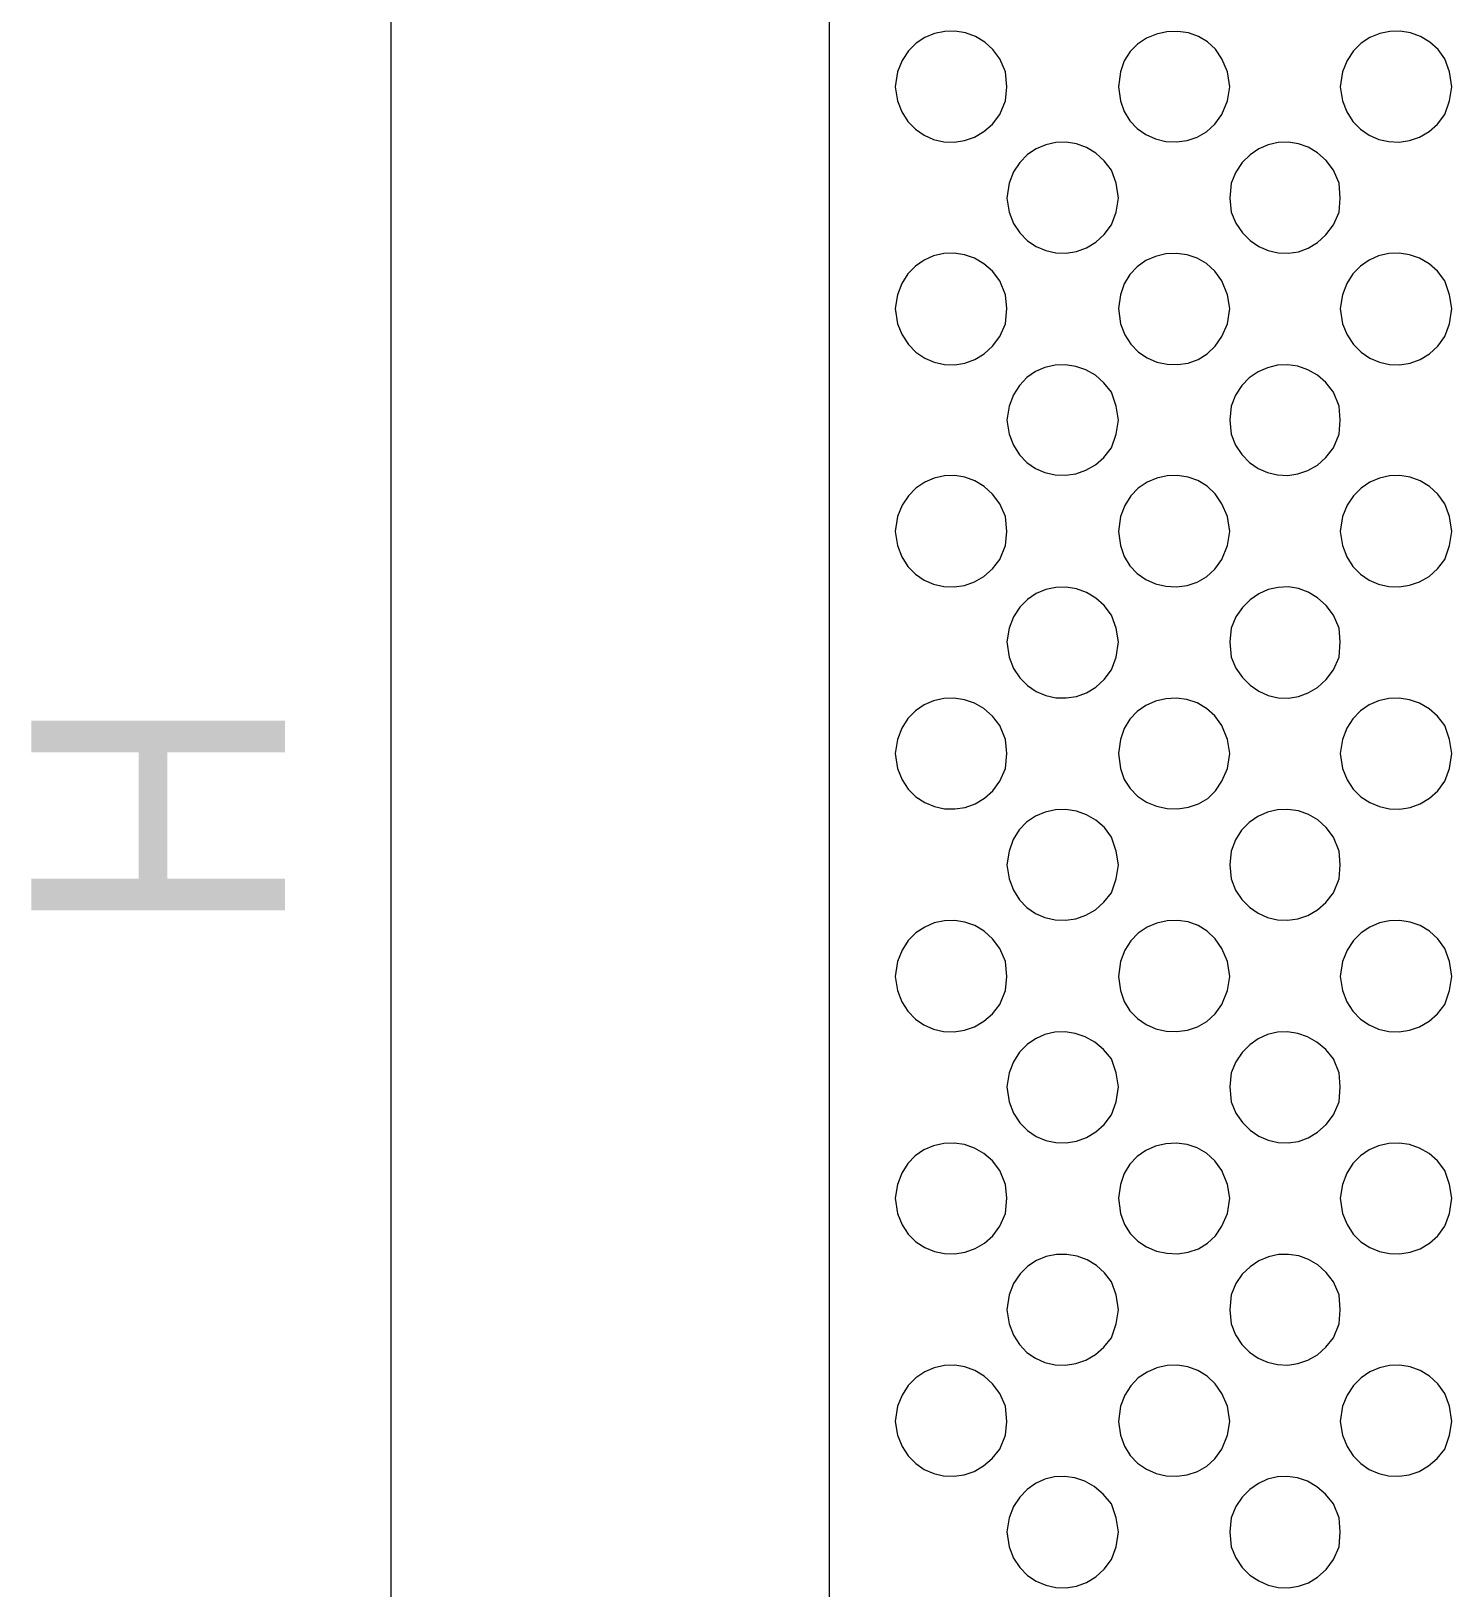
# Model space of a CAD drawing. Extents: x 0 to 242, y -13 to 199.
# Drawn here: x 18.24 to 50.47, y 104.05 to 139.38 of the extents above; entities that cross this region are included whole.
import ezdxf

# ---------------------------------------------------------------- set-up
doc = ezdxf.new("R2010")
doc.units = 0
doc.layers.add('GEOMETRY', color=7, linetype='Continuous')
doc.layers.add('TEXT', color=7, linetype='Continuous')

msp = doc.modelspace()

# ---------------------------------------------------------------- linework, layer by layer
at = {"layer": 'GEOMETRY', "lineweight": 13}
msp.add_lwpolyline([(26.401, 183.803), (26.401, 31.382)], dxfattribs=at)
at = {"layer": 'GEOMETRY', "lineweight": 20}
msp.add_lwpolyline([(36.34, 183.803), (36.34, 31.382)], dxfattribs=at)
at = {"layer": 'GEOMETRY', "lineweight": 13}
for points in [[(40.373, 138.118), (40.347, 138.461), (40.215, 138.752), (40.059, 138.964), (39.873, 139.133), (39.664, 139.257), (39.439, 139.339), (39.204, 139.378), (38.968, 139.373), (38.736, 139.327), (38.517, 139.238), (38.315, 139.106), (38.14, 138.933), (37.997, 138.718), (37.894, 138.461), (37.843, 138.118), (37.894, 137.803), (37.992, 137.547), (38.13, 137.33), (38.301, 137.153), (38.497, 137.017), (38.714, 136.924), (38.942, 136.872), (39.178, 136.864), (39.412, 136.899), (39.64, 136.978), (39.854, 137.102), (40.048, 137.272), (40.215, 137.487), (40.347, 137.803), (40.373, 138.118)], [(45.434, 138.118), (45.381, 138.461), (45.249, 138.752), (45.108, 138.97), (44.93, 139.139), (44.721, 139.263), (44.492, 139.341), (44.251, 139.375), (44.007, 139.366), (43.768, 139.314), (43.543, 139.222), (43.341, 139.089), (43.17, 138.918), (43.039, 138.708), (42.956, 138.461), (42.904, 138.118), (42.956, 137.803), (43.037, 137.556), (43.165, 137.344), (43.331, 137.169), (43.528, 137.032), (43.747, 136.935), (43.981, 136.879), (44.222, 136.866), (44.462, 136.897), (44.692, 136.973), (44.906, 137.096), (45.094, 137.267), (45.249, 137.487), (45.381, 137.803), (45.434, 138.118)], [(50.469, 138.118), (50.416, 138.461), (50.312, 138.752), (50.156, 138.965), (49.969, 139.133), (49.76, 139.258), (49.535, 139.34), (49.3, 139.378), (49.064, 139.374), (48.832, 139.327), (48.612, 139.238), (48.412, 139.106), (48.236, 138.933), (48.094, 138.718), (47.991, 138.461), (47.939, 138.118), (47.991, 137.803), (48.089, 137.547), (48.226, 137.33), (48.397, 137.153), (48.593, 137.018), (48.81, 136.924), (49.039, 136.873), (49.275, 136.864), (49.51, 136.899), (49.738, 136.978), (49.952, 137.102), (50.146, 137.272), (50.312, 137.487), (50.416, 137.803), (50.469, 138.118)], [(42.904, 135.588), (42.851, 135.932), (42.747, 136.222), (42.584, 136.441), (42.393, 136.614), (42.181, 136.741), (41.956, 136.823), (41.722, 136.86), (41.488, 136.854), (41.259, 136.804), (41.042, 136.712), (40.843, 136.578), (40.67, 136.403), (40.528, 136.188), (40.425, 135.932), (40.373, 135.588), (40.425, 135.272), (40.529, 135.016), (40.671, 134.8), (40.844, 134.625), (41.043, 134.491), (41.259, 134.399), (41.488, 134.35), (41.722, 134.343), (41.955, 134.381), (42.18, 134.463), (42.392, 134.59), (42.583, 134.763), (42.747, 134.982), (42.851, 135.272), (42.904, 135.588)], [(47.939, 135.588), (47.913, 135.932), (47.782, 136.222), (47.615, 136.445), (47.424, 136.619), (47.213, 136.746), (46.99, 136.827), (46.76, 136.863), (46.529, 136.854), (46.303, 136.802), (46.089, 136.708), (45.891, 136.573), (45.716, 136.398), (45.571, 136.184), (45.46, 135.932), (45.434, 135.588), (45.46, 135.272), (45.572, 135.02), (45.718, 134.806), (45.892, 134.631), (46.09, 134.496), (46.304, 134.401), (46.529, 134.349), (46.76, 134.34), (46.989, 134.376), (47.212, 134.457), (47.423, 134.584), (47.614, 134.759), (47.782, 134.982), (47.913, 135.272), (47.939, 135.588)], [(40.373, 133.084), (40.347, 133.4), (40.215, 133.717), (40.048, 133.932), (39.855, 134.102), (39.64, 134.226), (39.413, 134.305), (39.178, 134.339), (38.942, 134.331), (38.713, 134.279), (38.497, 134.185), (38.3, 134.05), (38.129, 133.874), (37.992, 133.657), (37.894, 133.4), (37.843, 133.084), (37.894, 132.74), (37.998, 132.485), (38.14, 132.27), (38.313, 132.095), (38.512, 131.961), (38.729, 131.868), (38.958, 131.818), (39.192, 131.811), (39.425, 131.848), (39.651, 131.93), (39.862, 132.057), (40.052, 132.231), (40.215, 132.451), (40.347, 132.74), (40.373, 133.084)], [(45.434, 133.084), (45.381, 133.4), (45.249, 133.717), (45.094, 133.937), (44.906, 134.108), (44.693, 134.231), (44.462, 134.307), (44.222, 134.338), (43.981, 134.324), (43.747, 134.269), (43.527, 134.172), (43.33, 134.035), (43.164, 133.86), (43.037, 133.648), (42.956, 133.4), (42.904, 133.084), (42.956, 132.74), (43.049, 132.488), (43.186, 132.274), (43.358, 132.099), (43.558, 131.964), (43.779, 131.871), (44.012, 131.82), (44.25, 131.812), (44.486, 131.848), (44.712, 131.929), (44.919, 132.056), (45.101, 132.229), (45.249, 132.451), (45.381, 132.74), (45.434, 133.084)], [(50.469, 133.083), (50.416, 133.4), (50.312, 133.717), (50.146, 133.932), (49.953, 134.102), (49.738, 134.225), (49.51, 134.304), (49.275, 134.339), (49.039, 134.331), (48.809, 134.279), (48.592, 134.186), (48.396, 134.05), (48.225, 133.874), (48.088, 133.657), (47.991, 133.4), (47.939, 133.083), (47.991, 132.74), (48.095, 132.485), (48.237, 132.27), (48.41, 132.095), (48.609, 131.961), (48.826, 131.868), (49.055, 131.818), (49.29, 131.811), (49.523, 131.848), (49.748, 131.93), (49.959, 132.057), (50.15, 132.231), (50.312, 132.451), (50.416, 132.74), (50.469, 133.083)], [(42.904, 130.553), (42.851, 130.869), (42.747, 131.187), (42.577, 131.402), (42.382, 131.571), (42.166, 131.694), (41.937, 131.773), (41.702, 131.808), (41.467, 131.799), (41.238, 131.747), (41.023, 131.653), (40.827, 131.518), (40.658, 131.341), (40.522, 131.125), (40.425, 130.869), (40.373, 130.553), (40.425, 130.237), (40.522, 129.981), (40.658, 129.765), (40.828, 129.589), (41.024, 129.454), (41.239, 129.361), (41.468, 129.309), (41.703, 129.3), (41.938, 129.335), (42.167, 129.414), (42.382, 129.537), (42.578, 129.706), (42.747, 129.921), (42.851, 130.237), (42.904, 130.553)], [(47.939, 130.553), (47.913, 130.869), (47.782, 131.187), (47.613, 131.404), (47.419, 131.574), (47.205, 131.697), (46.979, 131.775), (46.746, 131.807), (46.513, 131.797), (46.286, 131.743), (46.072, 131.648), (45.875, 131.512), (45.704, 131.336), (45.563, 131.122), (45.46, 130.869), (45.434, 130.553), (45.46, 130.237), (45.564, 129.984), (45.704, 129.77), (45.876, 129.594), (46.072, 129.458), (46.287, 129.363), (46.514, 129.31), (46.747, 129.299), (46.979, 129.332), (47.205, 129.41), (47.419, 129.534), (47.613, 129.704), (47.782, 129.921), (47.913, 130.237), (47.939, 130.553)], [(40.373, 128.023), (40.347, 128.366), (40.215, 128.656), (40.052, 128.876), (39.861, 129.05), (39.65, 129.177), (39.425, 129.259), (39.192, 129.296), (38.957, 129.289), (38.729, 129.239), (38.512, 129.146), (38.313, 129.012), (38.14, 128.836), (37.998, 128.621), (37.894, 128.366), (37.843, 128.023), (37.894, 127.706), (37.991, 127.449), (38.129, 127.233), (38.299, 127.057), (38.496, 126.922), (38.713, 126.828), (38.942, 126.777), (39.178, 126.768), (39.413, 126.803), (39.641, 126.882), (39.855, 127.006), (40.049, 127.175), (40.215, 127.39), (40.347, 127.706), (40.373, 128.023)], [(45.434, 128.023), (45.381, 128.366), (45.249, 128.656), (45.1, 128.878), (44.918, 129.052), (44.71, 129.179), (44.485, 129.26), (44.249, 129.295), (44.01, 129.287), (43.777, 129.235), (43.556, 129.142), (43.356, 129.007), (43.185, 128.832), (43.049, 128.618), (42.956, 128.366), (42.904, 128.023), (42.956, 127.706), (43.036, 127.458), (43.164, 127.246), (43.33, 127.071), (43.527, 126.935), (43.747, 126.839), (43.982, 126.783), (44.223, 126.77), (44.463, 126.801), (44.694, 126.877), (44.907, 127), (45.095, 127.17), (45.249, 127.39), (45.381, 127.706), (45.434, 128.023)], [(50.469, 128.023), (50.416, 128.366), (50.312, 128.656), (50.149, 128.876), (49.959, 129.05), (49.748, 129.178), (49.522, 129.259), (49.289, 129.296), (49.055, 129.29), (48.826, 129.239), (48.609, 129.147), (48.41, 129.012), (48.237, 128.837), (48.095, 128.621), (47.991, 128.366), (47.939, 128.023), (47.991, 127.706), (48.088, 127.449), (48.225, 127.233), (48.395, 127.057), (48.592, 126.922), (48.809, 126.828), (49.039, 126.777), (49.275, 126.769), (49.51, 126.804), (49.739, 126.883), (49.953, 127.006), (50.147, 127.175), (50.312, 127.39), (50.416, 127.706), (50.469, 128.023)], [(42.904, 125.518), (42.851, 125.834), (42.747, 126.123), (42.583, 126.343), (42.392, 126.516), (42.18, 126.644), (41.955, 126.727), (41.722, 126.764), (41.488, 126.758), (41.26, 126.709), (41.043, 126.617), (40.845, 126.483), (40.671, 126.307), (40.529, 126.09), (40.425, 125.834), (40.373, 125.518), (40.425, 125.176), (40.529, 124.919), (40.671, 124.703), (40.845, 124.528), (41.043, 124.394), (41.259, 124.302), (41.488, 124.253), (41.722, 124.247), (41.955, 124.284), (42.18, 124.366), (42.392, 124.494), (42.583, 124.667), (42.747, 124.886), (42.851, 125.176), (42.904, 125.518)], [(47.939, 125.518), (47.913, 125.834), (47.782, 126.123), (47.615, 126.347), (47.423, 126.522), (47.213, 126.649), (46.99, 126.731), (46.76, 126.766), (46.529, 126.758), (46.304, 126.706), (46.089, 126.611), (45.892, 126.476), (45.717, 126.301), (45.571, 126.086), (45.46, 125.834), (45.434, 125.518), (45.46, 125.176), (45.571, 124.924), (45.717, 124.71), (45.891, 124.535), (46.089, 124.399), (46.304, 124.305), (46.529, 124.253), (46.76, 124.245), (46.99, 124.28), (47.213, 124.361), (47.423, 124.488), (47.615, 124.663), (47.782, 124.886), (47.913, 125.176), (47.939, 125.518)], [(40.373, 122.988), (40.347, 123.305), (40.215, 123.621), (40.048, 123.836), (39.855, 124.005), (39.641, 124.129), (39.413, 124.208), (39.178, 124.242), (38.942, 124.234), (38.713, 124.183), (38.497, 124.089), (38.3, 123.954), (38.129, 123.778), (37.992, 123.561), (37.894, 123.305), (37.843, 122.988), (37.894, 122.646), (37.996, 122.391), (38.138, 122.177), (38.312, 122.004), (38.512, 121.872), (38.731, 121.781), (38.962, 121.733), (39.198, 121.728), (39.432, 121.765), (39.658, 121.847), (39.868, 121.972), (40.056, 122.141), (40.215, 122.356), (40.347, 122.646), (40.373, 122.988)], [(45.434, 122.988), (45.381, 123.305), (45.249, 123.621), (45.094, 123.841), (44.906, 124.012), (44.692, 124.134), (44.461, 124.21), (44.222, 124.241), (43.981, 124.228), (43.746, 124.172), (43.527, 124.075), (43.33, 123.939), (43.164, 123.764), (43.037, 123.552), (42.956, 123.305), (42.904, 122.988), (42.956, 122.646), (43.038, 122.399), (43.169, 122.19), (43.341, 122.018), (43.543, 121.886), (43.769, 121.793), (44.008, 121.742), (44.253, 121.732), (44.494, 121.766), (44.723, 121.845), (44.931, 121.968), (45.109, 122.138), (45.249, 122.356), (45.381, 122.646), (45.434, 122.988)], [(50.469, 122.988), (50.416, 123.305), (50.312, 123.621), (50.146, 123.835), (49.953, 124.004), (49.738, 124.128), (49.51, 124.207), (49.275, 124.242), (49.039, 124.234), (48.809, 124.182), (48.592, 124.089), (48.396, 123.954), (48.225, 123.777), (48.088, 123.561), (47.991, 123.305), (47.939, 122.988), (47.991, 122.646), (48.092, 122.392), (48.233, 122.178), (48.407, 122.005), (48.606, 121.872), (48.825, 121.782), (49.056, 121.733), (49.293, 121.727), (49.527, 121.765), (49.754, 121.846), (49.964, 121.971), (50.153, 122.141), (50.312, 122.356), (50.416, 122.646), (50.469, 122.988)], [(42.904, 120.457), (42.851, 120.773), (42.747, 121.09), (42.587, 121.305), (42.396, 121.474), (42.182, 121.598), (41.953, 121.678), (41.715, 121.714), (41.476, 121.707), (41.243, 121.656), (41.023, 121.563), (40.824, 121.428), (40.654, 121.251), (40.518, 121.032), (40.425, 120.773), (40.373, 120.457), (40.425, 120.141), (40.522, 119.885), (40.658, 119.668), (40.827, 119.492), (41.023, 119.357), (41.239, 119.264), (41.468, 119.212), (41.704, 119.204), (41.939, 119.238), (42.168, 119.317), (42.383, 119.441), (42.578, 119.61), (42.747, 119.824), (42.851, 120.141), (42.904, 120.457)], [(47.939, 120.457), (47.913, 120.773), (47.782, 121.09), (47.618, 121.309), (47.427, 121.48), (47.214, 121.604), (46.987, 121.683), (46.752, 121.716), (46.517, 121.706), (46.287, 121.653), (46.07, 121.557), (45.872, 121.421), (45.7, 121.244), (45.56, 121.028), (45.46, 120.773), (45.434, 120.457), (45.46, 120.141), (45.564, 119.888), (45.705, 119.674), (45.876, 119.498), (46.073, 119.362), (46.287, 119.267), (46.514, 119.213), (46.747, 119.203), (46.979, 119.236), (47.205, 119.314), (47.418, 119.437), (47.613, 119.607), (47.782, 119.824), (47.913, 120.141), (47.939, 120.457)], [(40.373, 117.927), (40.347, 118.269), (40.215, 118.559), (40.052, 118.779), (39.862, 118.953), (39.651, 119.08), (39.425, 119.162), (39.192, 119.199), (38.958, 119.192), (38.729, 119.142), (38.512, 119.049), (38.313, 118.915), (38.139, 118.74), (37.997, 118.524), (37.894, 118.269), (37.843, 117.927), (37.894, 117.611), (37.991, 117.354), (38.129, 117.138), (38.299, 116.961), (38.495, 116.826), (38.712, 116.732), (38.941, 116.68), (39.176, 116.672), (39.412, 116.706), (39.64, 116.785), (39.854, 116.909), (40.048, 117.078), (40.215, 117.293), (40.347, 117.611), (40.373, 117.927)], [(45.434, 117.927), (45.381, 118.269), (45.249, 118.559), (45.101, 118.781), (44.919, 118.955), (44.711, 119.082), (44.485, 119.163), (44.25, 119.199), (44.011, 119.191), (43.777, 119.139), (43.557, 119.046), (43.357, 118.911), (43.185, 118.736), (43.049, 118.522), (42.956, 118.269), (42.904, 117.927), (42.956, 117.611), (43.038, 117.359), (43.167, 117.145), (43.335, 116.97), (43.533, 116.834), (43.754, 116.739), (43.99, 116.685), (44.232, 116.674), (44.472, 116.706), (44.702, 116.783), (44.913, 116.906), (45.099, 117.076), (45.249, 117.293), (45.381, 117.611), (45.434, 117.927)], [(50.469, 117.927), (50.416, 118.269), (50.312, 118.559), (50.15, 118.779), (49.959, 118.953), (49.748, 119.08), (49.523, 119.162), (49.289, 119.199), (49.055, 119.192), (48.826, 119.142), (48.608, 119.049), (48.41, 118.915), (48.236, 118.74), (48.095, 118.524), (47.991, 118.269), (47.939, 117.927), (47.991, 117.611), (48.088, 117.354), (48.224, 117.138), (48.395, 116.961), (48.591, 116.826), (48.808, 116.732), (49.038, 116.68), (49.274, 116.672), (49.51, 116.706), (49.738, 116.785), (49.953, 116.909), (50.146, 117.077), (50.312, 117.292), (50.416, 117.611), (50.469, 117.927)], [(42.904, 115.422), (42.851, 115.738), (42.747, 116.055), (42.57, 116.268), (42.371, 116.436), (42.154, 116.558), (41.927, 116.635), (41.694, 116.668), (41.462, 116.659), (41.237, 116.607), (41.025, 116.514), (40.832, 116.379), (40.664, 116.205), (40.526, 115.991), (40.425, 115.738), (40.373, 115.422), (40.425, 115.079), (40.529, 114.823), (40.671, 114.607), (40.845, 114.431), (41.043, 114.297), (41.26, 114.205), (41.488, 114.156), (41.722, 114.15), (41.955, 114.187), (42.18, 114.27), (42.392, 114.397), (42.583, 114.57), (42.747, 114.789), (42.851, 115.079), (42.904, 115.422)], [(47.939, 115.422), (47.913, 115.738), (47.782, 116.055), (47.607, 116.27), (47.41, 116.437), (47.196, 116.559), (46.972, 116.636), (46.742, 116.669), (46.512, 116.659), (46.289, 116.606), (46.077, 116.512), (45.883, 116.377), (45.711, 116.202), (45.569, 115.989), (45.46, 115.738), (45.434, 115.422), (45.46, 115.079), (45.571, 114.827), (45.717, 114.613), (45.892, 114.438), (46.089, 114.302), (46.303, 114.208), (46.529, 114.156), (46.759, 114.148), (46.989, 114.183), (47.212, 114.264), (47.423, 114.391), (47.615, 114.566), (47.782, 114.789), (47.913, 115.079), (47.939, 115.422)], [(40.373, 112.892), (40.347, 113.206), (40.215, 113.524), (40.049, 113.739), (39.856, 113.908), (39.641, 114.032), (39.413, 114.111), (39.178, 114.146), (38.942, 114.137), (38.712, 114.085), (38.495, 113.992), (38.298, 113.856), (38.128, 113.68), (37.991, 113.463), (37.894, 113.206), (37.843, 112.892), (37.894, 112.548), (37.997, 112.293), (38.139, 112.079), (38.313, 111.906), (38.513, 111.774), (38.732, 111.684), (38.963, 111.636), (39.198, 111.631), (39.432, 111.669), (39.658, 111.75), (39.868, 111.875), (40.056, 112.044), (40.215, 112.258), (40.347, 112.548), (40.373, 112.892)], [(45.434, 112.892), (45.381, 113.206), (45.249, 113.524), (45.095, 113.744), (44.907, 113.915), (44.694, 114.038), (44.463, 114.114), (44.223, 114.145), (43.981, 114.131), (43.747, 114.076), (43.527, 113.979), (43.329, 113.842), (43.163, 113.667), (43.036, 113.454), (42.956, 113.206), (42.904, 112.892), (42.956, 112.548), (43.04, 112.301), (43.172, 112.091), (43.343, 111.92), (43.545, 111.787), (43.769, 111.695), (44.007, 111.644), (44.25, 111.635), (44.491, 111.669), (44.719, 111.747), (44.927, 111.871), (45.107, 112.041), (45.249, 112.258), (45.381, 112.548), (45.434, 112.892)], [(50.469, 112.892), (50.416, 113.206), (50.312, 113.524), (50.147, 113.739), (49.953, 113.908), (49.739, 114.032), (49.51, 114.111), (49.275, 114.146), (49.038, 114.137), (48.808, 114.085), (48.591, 113.992), (48.394, 113.856), (48.224, 113.68), (48.088, 113.463), (47.991, 113.206), (47.939, 112.892), (47.991, 112.548), (48.093, 112.294), (48.234, 112.081), (48.407, 111.908), (48.607, 111.776), (48.825, 111.685), (49.056, 111.637), (49.292, 111.631), (49.526, 111.668), (49.753, 111.749), (49.964, 111.874), (50.152, 112.043), (50.312, 112.258), (50.416, 112.548), (50.469, 112.892)], [(42.904, 110.362), (42.851, 110.705), (42.747, 110.993), (42.591, 111.203), (42.405, 111.37), (42.196, 111.495), (41.971, 111.577), (41.737, 111.617), (41.501, 111.614), (41.27, 111.568), (41.05, 111.48), (40.849, 111.35), (40.673, 111.177), (40.529, 110.962), (40.425, 110.705), (40.373, 110.362), (40.425, 110.045), (40.522, 109.789), (40.658, 109.572), (40.828, 109.396), (41.024, 109.261), (41.239, 109.167), (41.468, 109.116), (41.703, 109.107), (41.938, 109.142), (42.167, 109.221), (42.382, 109.344), (42.578, 109.513), (42.747, 109.728), (42.851, 110.045), (42.904, 110.362)], [(47.939, 110.362), (47.913, 110.705), (47.782, 110.993), (47.619, 111.209), (47.43, 111.379), (47.22, 111.504), (46.997, 111.584), (46.766, 111.62), (46.534, 111.613), (46.307, 111.563), (46.09, 111.472), (45.891, 111.339), (45.716, 111.167), (45.57, 110.955), (45.46, 110.705), (45.434, 110.362), (45.46, 110.045), (45.564, 109.792), (45.704, 109.577), (45.876, 109.402), (46.072, 109.266), (46.287, 109.171), (46.514, 109.117), (46.747, 109.107), (46.979, 109.14), (47.205, 109.217), (47.419, 109.341), (47.613, 109.51), (47.782, 109.728), (47.913, 110.045), (47.939, 110.362)], [(40.373, 107.83), (40.347, 108.173), (40.215, 108.463), (40.052, 108.684), (39.862, 108.857), (39.651, 108.984), (39.425, 109.066), (39.192, 109.103), (38.957, 109.096), (38.728, 109.045), (38.511, 108.953), (38.313, 108.818), (38.139, 108.643), (37.997, 108.428), (37.894, 108.173), (37.843, 107.83), (37.894, 107.513), (37.996, 107.259), (38.136, 107.045), (38.306, 106.87), (38.501, 106.736), (38.715, 106.643), (38.941, 106.592), (39.173, 106.583), (39.405, 106.617), (39.632, 106.695), (39.846, 106.818), (40.043, 106.985), (40.215, 107.197), (40.347, 107.513), (40.373, 107.83)], [(45.434, 107.83), (45.381, 108.173), (45.249, 108.463), (45.1, 108.685), (44.917, 108.859), (44.709, 108.986), (44.483, 109.067), (44.248, 109.103), (44.01, 109.094), (43.777, 109.043), (43.557, 108.949), (43.357, 108.814), (43.185, 108.639), (43.049, 108.425), (42.956, 108.173), (42.904, 107.83), (42.956, 107.513), (43.043, 107.264), (43.174, 107.053), (43.342, 106.879), (43.539, 106.744), (43.758, 106.65), (43.991, 106.597), (44.231, 106.586), (44.468, 106.618), (44.697, 106.694), (44.908, 106.816), (45.095, 106.983), (45.249, 107.197), (45.381, 107.513), (45.434, 107.83)], [(50.469, 107.83), (50.416, 108.173), (50.312, 108.463), (50.15, 108.684), (49.959, 108.857), (49.748, 108.984), (49.522, 109.066), (49.289, 109.103), (49.054, 109.096), (48.825, 109.046), (48.608, 108.953), (48.409, 108.819), (48.236, 108.643), (48.095, 108.428), (47.991, 108.173), (47.939, 107.83), (47.991, 107.513), (48.093, 107.26), (48.232, 107.045), (48.402, 106.871), (48.596, 106.736), (48.81, 106.643), (49.036, 106.592), (49.268, 106.583), (49.501, 106.617), (49.728, 106.695), (49.943, 106.817), (50.14, 106.984), (50.312, 107.197), (50.416, 107.513), (50.469, 107.83)], [(42.904, 105.326), (42.851, 105.641), (42.747, 105.958), (42.563, 106.177), (42.359, 106.348), (42.141, 106.472), (41.914, 106.55), (41.683, 106.582), (41.455, 106.571), (41.234, 106.517), (41.025, 106.421), (40.834, 106.285), (40.667, 106.109), (40.529, 105.894), (40.425, 105.641), (40.373, 105.326), (40.425, 104.982), (40.529, 104.726), (40.671, 104.511), (40.844, 104.335), (41.043, 104.202), (41.259, 104.11), (41.488, 104.06), (41.722, 104.054), (41.955, 104.092), (42.181, 104.174), (42.392, 104.301), (42.583, 104.473), (42.747, 104.692), (42.851, 104.982), (42.904, 105.326)], [(47.939, 105.326), (47.913, 105.641), (47.782, 105.958), (47.605, 106.177), (47.407, 106.347), (47.194, 106.47), (46.97, 106.548), (46.741, 106.581), (46.513, 106.57), (46.291, 106.516), (46.08, 106.42), (45.886, 106.284), (45.715, 106.108), (45.571, 105.894), (45.46, 105.641), (45.434, 105.326), (45.46, 104.982), (45.57, 104.731), (45.716, 104.517), (45.89, 104.342), (46.088, 104.207), (46.303, 104.113), (46.529, 104.061), (46.76, 104.052), (46.991, 104.087), (47.214, 104.168), (47.424, 104.295), (47.616, 104.469), (47.782, 104.692), (47.913, 104.982), (47.939, 105.326)]]:
    msp.add_lwpolyline(points, close=True, dxfattribs=at)

# ---------------------------------------------------------------- texts
at = {"layer": 'TEXT'}
msp.add_text('H', height=5.76, rotation=90, dxfattribs=at).set_placement((24.001, 118.795))

doc.saveas('drawing.dxf')
